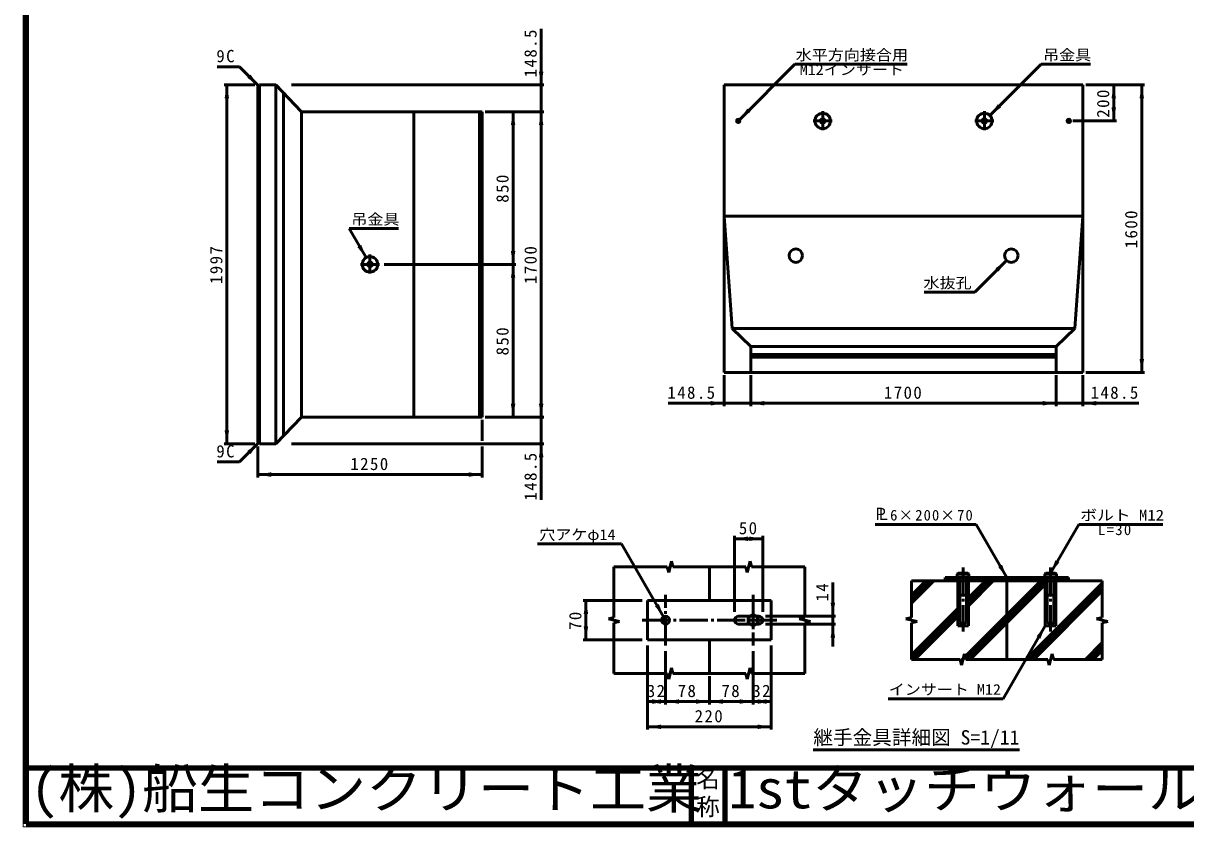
# Model space of a CAD drawing. Units: millimetres, scale not verified, with parts at other scales. Extents: x 100 to 4105, y 100 to 2870.
# Drawn here: x 100 to 2171, y 100 to 1531 of the extents above; entities that cross this region are included whole.
import ezdxf
from ezdxf.enums import TextEntityAlignment as Align

# ---------------------------------------------------------------- set-up
doc = ezdxf.new("R2010")
doc.units = ezdxf.units.MM
doc.header["$LTSCALE"] = 5
doc.linetypes.add('USER1', pattern=[8, 4, -4])
doc.linetypes.add('USER2', pattern=[13.4, 10, -1.2, 1, -1.2])
doc.layers.add('V-nasSTD', color=7, linetype='Continuous', lineweight=50)
doc.styles.add('ＭＳ ゴシック', font='')
doc.styles.get('ＭＳ ゴシック').set_extended_font_data('MS Gothic')

msp = doc.modelspace()

# ---------------------------------------------------------------- hatches: boundary and pattern name
at = {"layer": 'V-nasSTD'}
for points in [[(502.249, 1436.982), (505.077, 1439.81), (519.219, 1420.011), (499.42, 1434.153)], [(1022.779, 1445.451), (1026.779, 1445.451), (1022.779, 1421.451), (1018.779, 1445.451)], [(462.779, 1397.451), (458.779, 1397.451), (462.779, 1421.451), (466.779, 1397.451)], [(2043.019, 1397.451), (2039.019, 1397.451), (2043.019, 1421.451), (2047.019, 1397.451)], [(2093.019, 1397.451), (2089.019, 1397.451), (2093.019, 1421.451), (2097.019, 1397.451)], [(972.779, 1349.931), (968.779, 1349.931), (972.779, 1373.931), (976.779, 1349.931)], [(1022.779, 1349.931), (1018.779, 1349.931), (1022.779, 1373.931), (1026.779, 1349.931)], [(1393.059, 1376.571), (1395.888, 1373.743), (1376.089, 1359.601), (1390.231, 1379.4)], [(1839.2, 1384.152), (1842.028, 1381.323), (1822.229, 1367.181), (1836.371, 1386.98)], [(2043.019, 1381.451), (2047.019, 1381.451), (2043.019, 1357.451), (2039.019, 1381.451)], [(698.899, 1134.632), (702.363, 1136.632), (710.899, 1113.848), (695.435, 1132.632)], [(972.779, 1125.931), (976.779, 1125.931), (972.779, 1101.931), (968.779, 1125.931)], [(972.779, 1077.931), (968.779, 1077.931), (972.779, 1101.931), (976.779, 1077.931)], [(1835.043, 1091.995), (1832.215, 1094.824), (1852.014, 1108.966), (1837.872, 1089.167)], [(2093.019, 933.451), (2097.019, 933.451), (2093.019, 909.451), (2089.019, 933.451)], [(972.779, 853.931), (976.779, 853.931), (972.779, 829.931), (968.779, 853.931)], [(1022.779, 853.931), (1026.779, 853.931), (1022.779, 829.931), (1018.779, 853.931)], [(1324.979, 854.451), (1324.979, 858.451), (1348.979, 854.451), (1324.979, 850.451)], [(1420.499, 854.451), (1420.499, 850.451), (1396.499, 854.451), (1420.499, 858.451)], [(1916.499, 854.451), (1916.499, 858.451), (1940.499, 854.451), (1916.499, 850.451)], [(2012.019, 854.451), (2012.019, 850.451), (1988.019, 854.451), (2012.019, 858.451)], [(462.779, 806.411), (466.779, 806.411), (462.779, 782.411), (458.779, 806.411)], [(502.249, 766.881), (505.077, 764.052), (519.219, 783.851), (499.42, 769.709)], [(1022.779, 758.411), (1018.779, 758.411), (1022.779, 782.411), (1026.779, 758.411)], [(541.779, 727.411), (541.779, 723.411), (517.779, 727.411), (541.779, 731.411)], [(893.779, 727.411), (893.779, 731.411), (917.779, 727.411), (893.779, 723.411)], [(1391.538, 613.037), (1391.538, 609.037), (1367.538, 613.037), (1391.538, 617.037)], [(1393.538, 613.037), (1393.538, 617.037), (1417.538, 613.037), (1393.538, 609.037)], [(1840.538, 564.822), (1844.002, 566.822), (1852.538, 544.037), (1837.073, 562.822)], [(1942.538, 572.822), (1946.002, 570.822), (1930.538, 552.037), (1939.073, 574.822)], [(1102.538, 479.037), (1098.538, 479.037), (1102.538, 503.037), (1106.538, 479.037)], [(1542.538, 499.037), (1546.538, 499.037), (1542.538, 475.037), (1538.538, 499.037)], [(1229.038, 494.884), (1232.502, 496.884), (1241.038, 474.099), (1225.573, 492.884)], [(1102.538, 457.037), (1106.538, 457.037), (1102.538, 433.037), (1098.538, 457.037)], [(1542.538, 437.037), (1538.538, 437.037), (1542.538, 461.037), (1546.538, 437.037)], [(1909.038, 437.252), (1912.502, 435.252), (1921.038, 458.037), (1905.573, 439.252)], [(1236.538, 323.037), (1236.538, 319.037), (1212.538, 323.037), (1236.538, 327.037)], [(1220.538, 323.037), (1220.538, 327.037), (1244.538, 323.037), (1220.538, 319.037)], [(1268.538, 323.037), (1268.538, 319.037), (1244.538, 323.037), (1268.538, 327.037)], [(1298.538, 323.037), (1298.538, 327.037), (1322.538, 323.037), (1298.538, 319.037)], [(1346.538, 323.037), (1346.538, 319.037), (1322.538, 323.037), (1346.538, 327.037)], [(1376.538, 323.037), (1376.538, 327.037), (1400.538, 323.037), (1376.538, 319.037)], [(1424.538, 323.037), (1424.538, 319.037), (1400.538, 323.037), (1424.538, 327.037)], [(1408.538, 323.037), (1408.538, 327.037), (1432.538, 323.037), (1408.538, 319.037)], [(1236.538, 278.037), (1236.538, 274.037), (1212.538, 278.037), (1236.538, 282.037)], [(1408.538, 278.037), (1408.538, 282.037), (1432.538, 278.037), (1408.538, 274.037)]]:
    msp.add_hatch(color=256, dxfattribs=at).paths.add_polyline_path(points)

# ---------------------------------------------------------------- linework, layer by layer
at = {"layer": 'V-nasSTD', "lineweight": 100}
for p, q in [((105, 2865), (105, 105)), ((105, 205), (4100, 205)), ((1290, 205), (1290, 105)), ((1350, 205), (1350, 105)), ((105, 105), (4100, 105))]:
    msp.add_line(p, q, dxfattribs=at)
at = {"layer": 'V-nasSTD'}
for p, q in [((1022.779, 1421.451), (1022.779, 1521.451)), ((485.278, 1453.952), (445.278, 1453.952)), ((519.219, 1420.011), (485.278, 1453.952)), ((1376.089, 1359.601), (1474.905, 1458.416)), ((1474.905, 1458.416), (1674.905, 1458.416)), ((1822.229, 1367.181), (1913.465, 1458.416)), ((1913.465, 1458.416), (2001.465, 1458.416)), ((512.779, 1421.451), (457.779, 1421.451)), ((462.779, 1421.451), (462.779, 782.411)), ((520.659, 1421.451), (517.779, 1418.571)), ((517.779, 1418.571), (517.779, 785.291)), ((549.779, 1421.451), (520.659, 1421.451)), ((520.659, 782.411), (520.659, 1421.451)), ((549.779, 782.411), (549.779, 1421.451)), ((549.779, 1421.451), (595.701, 1373.931)), ((577.779, 1421.451), (1027.779, 1421.451)), ((1022.779, 1373.931), (1022.779, 1421.451)), ((1348.979, 1421.451), (1348.979, 909.451)), ((1988.019, 1421.451), (1348.979, 1421.451)), ((1988.019, 909.451), (1988.019, 1421.451)), ((2098.019, 1421.451), (1993.019, 1421.451)), ((2043.019, 1421.451), (2043.019, 1357.451)), ((2093.019, 1421.451), (2093.019, 909.451)), ((563.701, 796.818), (563.701, 1407.045)), ((917.779, 1373.931), (595.701, 1373.931)), ((595.701, 829.931), (595.701, 1373.931)), ((796.179, 829.931), (796.179, 1373.931)), ((912.979, 829.931), (912.979, 1373.931)), ((917.779, 829.931), (917.779, 1373.931)), ((922.779, 1373.931), (1027.779, 1373.931)), ((972.779, 1101.931), (972.779, 1373.931)), ((1022.779, 829.931), (1022.779, 1373.931)), ((2048.019, 1357.451), (1970.019, 1357.451)), ((1348.979, 1187.851), (1363.386, 987.373)), ((1988.019, 1187.851), (1348.979, 1187.851)), ((1988.019, 1187.851), (1973.613, 987.373)), ((680.899, 1165.809), (768.899, 1165.809)), ((710.899, 1113.848), (680.899, 1165.809)), ((742.779, 1101.931), (977.779, 1101.931)), ((972.779, 829.931), (972.779, 1101.931)), ((1795.445, 1052.397), (1852.014, 1108.966)), ((1705.445, 1052.397), (1795.445, 1052.397)), ((1363.386, 987.373), (1973.613, 987.373)), ((1363.386, 987.373), (1396.499, 955.373)), ((1973.613, 987.373), (1940.499, 955.373)), ((1396.499, 909.451), (1396.499, 955.373)), ((1396.499, 955.373), (1940.499, 955.373)), ((1940.499, 909.451), (1940.499, 955.373)), ((1396.499, 941.451), (1940.499, 941.451)), ((1396.499, 936.651), (1940.499, 936.651)), ((1348.979, 909.451), (1988.019, 909.451)), ((1348.979, 904.451), (1348.979, 849.451)), ((1396.499, 904.451), (1396.499, 849.451)), ((1940.499, 904.451), (1940.499, 849.451)), ((1988.019, 904.451), (1988.019, 849.451)), ((2098.019, 909.451), (1993.019, 909.451)), ((1348.979, 854.451), (1248.979, 854.451)), ((1396.499, 854.451), (1348.979, 854.451)), ((1396.499, 854.451), (1940.499, 854.451)), ((1940.499, 854.451), (1988.019, 854.451)), ((1988.019, 854.451), (2088.019, 854.451)), ((595.701, 829.931), (549.779, 782.411)), ((917.779, 829.931), (595.701, 829.931)), ((922.779, 829.931), (1027.779, 829.931)), ((1022.779, 829.931), (1022.779, 782.411)), ((917.779, 787.411), (917.779, 824.931)), ((512.779, 782.411), (457.779, 782.411)), ((519.219, 783.851), (485.278, 749.91)), ((517.779, 785.291), (520.659, 782.411)), ((517.779, 722.411), (517.779, 777.411)), ((520.659, 782.411), (549.779, 782.411)), ((577.779, 782.411), (1027.779, 782.411)), ((917.779, 722.411), (917.779, 777.411)), ((1022.779, 782.411), (1022.779, 682.411)), ((485.278, 749.91), (445.278, 749.91)), ((917.779, 727.411), (517.779, 727.411)), ((1617.919, 638.639), (1797.919, 638.639)), ((1797.919, 638.639), (1852.538, 544.037)), ((1980.538, 638.639), (1930.538, 552.037)), ((1980.538, 638.639), (2130.538, 638.639)), ((1016.038, 604.003), (1166.038, 604.003)), ((1241.038, 474.099), (1166.038, 604.003)), ((1367.538, 618.037), (1367.538, 483.037)), ((1367.538, 613.037), (1417.538, 613.037)), ((1417.538, 618.037), (1417.538, 483.037)), ((1152.538, 563.037), (1247.538, 563.037)), ((1152.538, 473.037), (1152.538, 563.037)), ((1247.538, 563.037), (1250.038, 553.037)), ((1255.038, 573.037), (1250.038, 553.037)), ((1255.038, 573.037), (1257.538, 563.037)), ((1257.538, 563.037), (1387.538, 563.037)), ((1322.538, 563.037), (1322.538, 503.037)), ((1387.538, 563.037), (1390.038, 553.037)), ((1395.038, 573.037), (1390.038, 553.037)), ((1395.038, 573.037), (1397.538, 563.037)), ((1397.538, 563.037), (1492.538, 563.037)), ((1492.538, 563.037), (1492.538, 473.037)), ((1962.538, 544.037), (1742.538, 544.037)), ((1742.538, 544.037), (1742.538, 538.037)), ((1743.597, 538.037), (1749.597, 544.037)), ((1750.668, 538.037), (1756.668, 544.037)), ((1757.739, 538.037), (1763.739, 544.037)), ((1766.038, 552.037), (1764.038, 550.037)), ((1764.038, 550.037), (1764.038, 544.037)), ((1785.038, 550.037), (1764.038, 550.037)), ((1764.038, 544.037), (1785.038, 544.037)), ((1764.81, 538.037), (1768.538, 541.764)), ((1783.038, 552.037), (1766.038, 552.037)), ((1768.538, 514.037), (1768.538, 544.037)), ((1784.952, 544.037), (1780.538, 539.622)), ((1780.538, 544.037), (1780.538, 514.037)), ((1783.038, 552.037), (1785.038, 550.037)), ((1785.038, 544.037), (1785.038, 550.037)), ((1786.023, 538.037), (1792.023, 544.037)), ((1793.094, 538.037), (1799.094, 544.037)), ((1800.165, 538.037), (1806.165, 544.037)), ((1807.236, 538.037), (1813.236, 544.037)), ((1814.307, 538.037), (1820.307, 544.037)), ((1821.379, 538.037), (1827.379, 544.037)), ((1828.45, 538.037), (1834.45, 544.037)), ((1835.521, 538.037), (1841.521, 544.037)), ((1842.592, 538.037), (1848.592, 544.037)), ((1849.663, 538.037), (1852.538, 540.912)), ((1855.663, 544.037), (1852.538, 540.912)), ((1856.734, 538.037), (1862.734, 544.037)), ((1863.805, 538.037), (1869.805, 544.037)), ((1870.876, 538.037), (1876.876, 544.037)), ((1877.947, 538.037), (1883.947, 544.037)), ((1885.018, 538.037), (1891.018, 544.037)), ((1892.089, 538.037), (1898.089, 544.037)), ((1899.16, 538.037), (1905.16, 544.037)), ((1906.231, 538.037), (1912.231, 544.037)), ((1913.302, 538.037), (1919.302, 544.037)), ((1922.038, 552.037), (1920.038, 550.037)), ((1920.038, 550.037), (1920.038, 544.037)), ((1941.038, 550.037), (1920.038, 550.037)), ((1920.038, 544.037), (1941.038, 544.037)), ((1920.373, 538.037), (1924.538, 542.201)), ((1939.038, 552.037), (1922.038, 552.037)), ((1924.538, 514.037), (1924.538, 544.037)), ((1940.516, 544.037), (1936.538, 540.059)), ((1936.538, 544.037), (1936.538, 514.037)), ((1939.038, 552.037), (1941.038, 550.037)), ((1941.038, 544.037), (1941.038, 550.037)), ((1941.587, 538.037), (1947.587, 544.037)), ((1948.658, 538.037), (1954.658, 544.037)), ((1955.729, 538.037), (1961.729, 544.037)), ((1962.538, 544.037), (1962.538, 538.037)), ((1542.538, 475.037), (1542.538, 535.037)), ((1682.538, 538.037), (1682.538, 473.037)), ((2022.538, 538.037), (1682.538, 538.037)), ((1708.241, 538.037), (1682.538, 512.333)), ((1715.313, 538.037), (1682.538, 505.262)), ((1722.384, 538.037), (1682.538, 498.191)), ((1765.038, 458.037), (1765.038, 538.037)), ((1913.302, 538.037), (1778.29, 403.025)), ((1920.373, 538.037), (1780.373, 398.037)), ((1784.038, 458.037), (1784.038, 538.037)), ((1814.307, 538.037), (1784.038, 507.767)), ((1821.379, 538.037), (1784.038, 500.696)), ((1828.45, 538.037), (1784.038, 493.625)), ((1787.445, 398.037), (1921.038, 531.63)), ((1852.538, 538.037), (1852.538, 398.037)), ((1886.439, 398.037), (2022.538, 534.135)), ((1893.511, 398.037), (2022.538, 527.064)), ((1900.582, 398.037), (2022.538, 519.993)), ((1921.038, 458.037), (1921.038, 538.037)), ((1940.038, 458.037), (1940.038, 538.037)), ((2022.538, 473.037), (2022.538, 538.037)), ((1097.538, 503.037), (1202.538, 503.037)), ((1102.538, 433.037), (1102.538, 503.037)), ((1212.538, 503.037), (1212.538, 433.037)), ((1432.538, 503.037), (1212.538, 503.037)), ((1432.538, 433.037), (1432.538, 503.037)), ((1768.538, 464.037), (1768.538, 514.037)), ((1780.538, 464.037), (1780.538, 514.037)), ((1924.538, 464.037), (1924.538, 514.037)), ((1936.538, 464.037), (1936.538, 514.037)), ((1391.444, 473.287), (1400.538, 478.537)), ((1400.538, 478.537), (1409.631, 473.287)), ((1744.307, 468.037), (1765.038, 488.767)), ((1751.379, 468.037), (1765.038, 481.696)), ((1142.538, 470.537), (1152.538, 473.037)), ((1142.538, 470.537), (1162.538, 465.537)), ((1152.538, 463.037), (1162.538, 465.537)), ((1152.538, 373.037), (1152.538, 463.037)), ((1374.538, 475.037), (1394.475, 475.037)), ((1394.475, 461.037), (1374.538, 461.037)), ((1391.444, 462.787), (1391.444, 473.287)), ((1400.538, 457.537), (1391.444, 462.787)), ((1409.631, 462.787), (1400.538, 457.537)), ((1406.6, 475.037), (1410.538, 475.037)), ((1410.538, 461.037), (1406.6, 461.037)), ((1409.631, 473.287), (1409.631, 462.787)), ((1547.538, 475.037), (1422.538, 475.037)), ((1547.538, 461.037), (1422.538, 461.037)), ((1482.538, 470.537), (1492.538, 473.037)), ((1482.538, 470.537), (1502.538, 465.537)), ((1492.538, 463.037), (1502.538, 465.537)), ((1492.538, 463.037), (1492.538, 373.037)), ((1542.538, 461.037), (1542.538, 475.037)), ((1542.538, 421.037), (1542.538, 461.037)), ((1672.538, 470.537), (1682.538, 473.037)), ((1672.538, 470.537), (1692.538, 465.537)), ((1744.307, 468.037), (1682.538, 406.267)), ((1751.379, 468.037), (1682.538, 399.196)), ((1682.538, 463.037), (1692.538, 465.537)), ((1682.806, 463.104), (1682.538, 462.836)), ((1682.538, 463.037), (1682.538, 398.037)), ((1758.45, 468.037), (1688.45, 398.037)), ((1758.45, 468.037), (1765.038, 474.625)), ((1784.038, 458.037), (1765.038, 458.037)), ((1846.038, 328.133), (1921.038, 458.037)), ((1940.038, 458.037), (1921.038, 458.037)), ((2012.538, 470.537), (2022.538, 473.037)), ((2012.538, 470.537), (2032.538, 465.537)), ((2022.538, 463.037), (2032.538, 465.537)), ((2022.538, 463.037), (2022.538, 398.037)), ((2031.449, 465.265), (2031.884, 465.7)), ((1097.538, 433.037), (1202.538, 433.037)), ((1212.538, 433.037), (1432.538, 433.037)), ((1212.538, 423.037), (1212.538, 273.037)), ((1322.538, 433.037), (1322.538, 373.037)), ((1432.538, 423.037), (1432.538, 273.037)), ((1992.506, 398.037), (2022.538, 428.069)), ((1999.577, 398.037), (2022.538, 420.998)), ((1244.538, 413.037), (1244.538, 318.037)), ((1400.538, 413.037), (1400.538, 318.037)), ((1682.538, 398.037), (1769.538, 398.037)), ((1769.538, 398.037), (1772.038, 388.037)), ((1770.29, 395.025), (1774.949, 399.684)), ((1777.038, 408.037), (1772.038, 388.037)), ((1777.038, 408.037), (1779.538, 398.037)), ((1779.538, 398.037), (1925.538, 398.037)), ((1925.538, 398.037), (1928.038, 388.037)), ((1933.038, 408.037), (1928.038, 388.037)), ((1933.038, 408.037), (1935.538, 398.037)), ((1935.538, 398.037), (2022.538, 398.037)), ((2006.648, 398.037), (2022.538, 413.927)), ((1247.538, 373.037), (1152.538, 373.037)), ((1247.538, 373.037), (1250.038, 363.037)), ((1255.038, 383.037), (1250.038, 363.037)), ((1255.038, 383.037), (1257.538, 373.037)), ((1387.538, 373.037), (1257.538, 373.037)), ((1387.538, 373.037), (1390.038, 363.037)), ((1395.038, 383.037), (1390.038, 363.037)), ((1395.038, 383.037), (1397.538, 373.037)), ((1492.538, 373.037), (1397.538, 373.037)), ((1322.538, 368.037), (1322.538, 318.037)), ((1212.538, 323.037), (1244.538, 323.037)), ((1244.538, 323.037), (1322.538, 323.037)), ((1322.538, 323.037), (1400.538, 323.037)), ((1432.538, 323.037), (1400.538, 323.037)), ((1846.038, 328.133), (1641.038, 328.133)), ((1212.538, 278.037), (1432.538, 278.037)), ((1507.538, 237.009), (1875.038, 237.009))]:
    msp.add_line(p, q, dxfattribs=at)
at = {"layer": 'V-nasSTD', "linetype": 'USER2'}
for p, q in [((1524.499, 1374.891), (1524.499, 1340.971)), ((1812.499, 1374.891), (1812.499, 1340.971)), ((1369.139, 1357.451), (1378.739, 1357.451)), ((1373.939, 1352.651), (1373.939, 1362.251)), ((1507.539, 1357.451), (1541.459, 1357.451)), ((1795.539, 1357.451), (1829.459, 1357.451)), ((1958.259, 1357.451), (1967.859, 1357.451)), ((1963.059, 1352.651), (1963.059, 1362.251)), ((717.779, 1119.371), (717.779, 1085.451)), ((700.819, 1101.931), (734.739, 1101.931)), ((1774.538, 562.037), (1774.538, 448.037)), ((1930.538, 562.037), (1930.538, 448.037)), ((1244.538, 423.037), (1244.538, 513.037)), ((1400.538, 513.037), (1400.538, 423.037)), ((1202.538, 468.037), (1442.538, 468.037))]:
    msp.add_line(p, q, dxfattribs=at)
at = {"layer": 'V-nasSTD', "linetype": 'USER1'}
for p, q in [((1394.475, 475.037), (1406.6, 475.037)), ((1406.6, 461.037), (1394.475, 461.037))]:
    msp.add_line(p, q, dxfattribs=at)
at = {"layer": 'V-nasSTD', "lineweight": 13}
msp.add_lwpolyline([(100, 100), (100, 2870), (4105, 2870), (4105, 100)], close=True, dxfattribs=at)
at = {"layer": 'V-nasSTD'}
for centre, radius in [((1524.499, 1357.451), 13.76), ((1812.499, 1357.451), 13.76), ((1373.939, 1357.451), 3.04), ((1373.939, 1357.451), 1.92), ((1373.939, 1357.451), 1.6), ((1524.499, 1357.451), 4), ((1812.499, 1357.451), 4), ((1963.059, 1357.451), 3.04), ((1963.059, 1357.451), 1.92), ((1963.059, 1357.451), 1.6), ((1476.499, 1117.451), 12), ((1860.499, 1117.451), 12), ((717.779, 1101.931), 13.76), ((717.779, 1101.931), 4), ((1400.538, 468.037), 8.5), ((1244.538, 468.037), 7)]:
    msp.add_circle(centre, radius, dxfattribs=at)
for centre, radius, start, end in [((1774.538, 523.474), 28.562, 68.4314, 111.5686), ((1930.538, 523.474), 28.562, 68.4314, 111.5686), ((1774.538, 522.037), 10, 233.1301, 306.8699), ((1930.538, 522.037), 10, 233.1301, 306.8699), ((1374.538, 468.037), 7, 90, 270), ((1410.538, 468.037), 7, 270, 90), ((1774.538, 472.037), 10, 233.1301, 306.8699), ((1930.538, 472.037), 10, 233.1301, 306.8699)]:
    msp.add_arc(centre, radius, start, end, dxfattribs=at)

# ---------------------------------------------------------------- texts
at = {"layer": 'V-nasSTD', "style": 'ＭＳ ゴシック'}
for s, height, width, p in [('水平方向接合用', 19.06, 1.1, (1576.405, 1484.416)), ('吊金具', 19.06, 1.1, (1959.965, 1484.416)), ('M12インサート', 19.06, 1.1, (1576.405, 1458.416)), ('吊金具', 19.06, 1.1, (727.399, 1191.809)), ('水抜孔', 19.06, 1.1, (1746.945, 1078.397)), ('Ｐ', 21.63, 0.9, (1627.796, 668.139)), ('Ｌ', 21.63, 0.9, (1632.419, 668.139)), ('ボルト M12', 19.06, 1.15, (2058.038, 664.639)), ('穴アケφ14', 19.06, 1.1, (1087.288, 630.003)), ('インサート M12', 19.06, 1.1, (1742.038, 354.133))]:
    msp.add_text(s, height=height, dxfattribs=dict(at, width=width)).set_placement(p, align=Align.TOP_CENTER)
msp.add_text('継手金具詳細図 S=1/11', height=25.66, dxfattribs=at).set_placement((1691.288, 272.009), align=Align.TOP_CENTER)
at = {"layer": 'V-nasSTD', "style": 'ＭＳ ゴシック', "width": 1.05}
for s, p in [('(株)船生コンクリート工業', (112.5, 202.55)), ('1stタッチウォール標準型', (1356.25, 202.47))]:
    msp.add_text(s, height=69.65, dxfattribs=at).set_placement(p, align=Align.TOP_LEFT)
at = {"layer": 'V-nasSTD', "style": 'ＭＳ ゴシック'}
for s, p in [('名', (1298.982, 200.999)), ('称', (1298.976, 151.01))]:
    msp.add_text(s, height=30.79, dxfattribs=at).set_placement(p, align=Align.TOP_LEFT)
at = {"layer": 'V-nasSTD', "char_height": 21.99, "attachment_point": 2, "rotation": 90, "style": 'ＭＳ ゴシック'}
for s, insert in [('\\T1.17;148.5', (992.779, 1478.951)), ('\\T1.17;200', (2013.019, 1389.451)), ('\\T1.17;850', (942.779, 1237.931)), ('\\T1.17;1600', (2063.019, 1165.451)), ('\\T1.17;1997', (432.779, 1101.931)), ('\\T1.17;1700', (992.779, 1101.931)), ('\\T1.17;850', (942.779, 965.931)), ('\\T1.17;148.5', (992.779, 724.911)), ('\\T1.17;14', (1512.538, 518.787)), ('\\T1.17;70', (1072.538, 468.037))]:
    msp.add_mtext(s, dxfattribs=dict(at, insert=insert))
at = {"layer": 'V-nasSTD', "attachment_point": 2, "style": 'ＭＳ ゴシック'}
for s, insert, char_height in [('\\T1.17;9C', (461.528, 1483.952), 21.99), ('\\T1.17;148.5', (1291.479, 884.451), 21.99), ('\\T1.17;1700', (1668.499, 884.451), 21.99), ('\\T1.17;148.5', (2045.519, 884.451), 21.99), ('\\T1.17;9C', (461.528, 779.91), 21.99), ('\\T1.17;1250', (717.779, 757.411), 21.99), ('\\T1.15;6×200×70', (1719.169, 664.639), 19.06), ('\\T1.17;50', (1392.537, 643.037), 21.99), ('\\T1.19;L=30', (2045.757, 638.639), 19.06), ('\\T1.17;32', (1228.537, 353.037), 21.99), ('\\T1.17;78', (1283.537, 353.037), 21.99), ('\\T1.17;78', (1361.537, 353.037), 21.99), ('\\T1.17;32', (1416.537, 353.037), 21.99), ('\\T1.17;220', (1322.538, 308.037), 21.99)]:
    msp.add_mtext(s, dxfattribs=dict(at, insert=insert, char_height=char_height))

doc.saveas('drawing.dxf')
